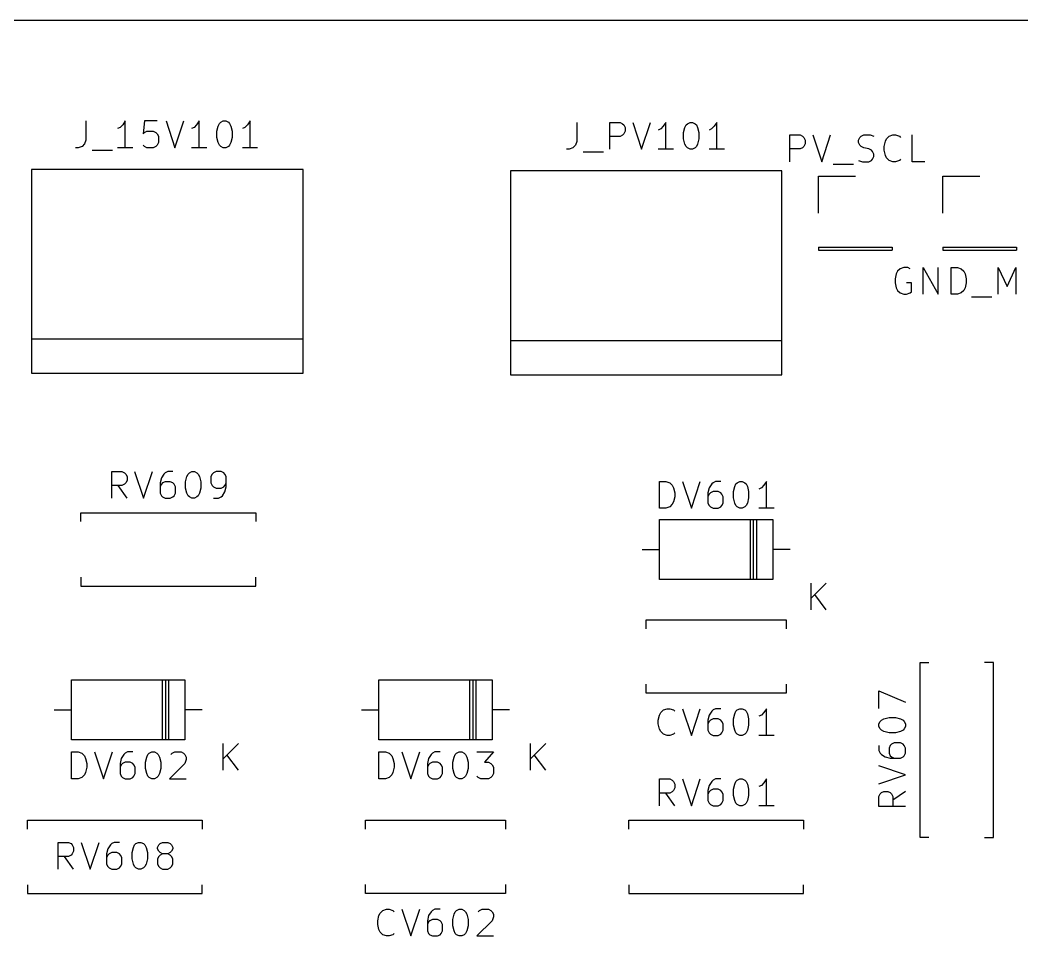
# Model space of a CAD drawing. Header units: millimetres. Extents: x 103 to 306, y -210 to -79.
# Drawn here: x 229.95 to 267.44, y -113.45 to -79.2 of the extents above; entities that cross this region are included whole.
import ezdxf

# ---------------------------------------------------------------- set-up
doc = ezdxf.new("R2010")
doc.units = ezdxf.units.MM
doc.layers.add('Edge.Cuts', color=254, linetype='CONTINUOUS', true_color=0xd0d2cd)
doc.layers.add('F.Silkscreen', color=41, linetype='CONTINUOUS', true_color=0xf2eda1)

msp = doc.modelspace()

# ---------------------------------------------------------------- linework, layer by layer
at = {"layer": 'Edge.Cuts', "linetype": 'CONTINUOUS'}
msp.add_line((108.3, -79.2), (300.5, -79.2), dxfattribs=at)
at = {"layer": 'F.Silkscreen', "linetype": 'CONTINUOUS'}
for p, q in [((232.41238, -82.974819), (232.41238, -83.689104)), ((233.698095, -83.212914), (233.602857, -83.260533)), ((233.793333, -83.117676), (233.698095, -83.212914)), ((233.888571, -82.974819), (233.793333, -83.117676)), ((233.888571, -83.974819), (233.888571, -82.974819)), ((234.602857, -82.974819), (234.555238, -83.451009)), ((235.079047, -82.974819), (234.602857, -82.974819)), ((235.412381, -82.974819), (235.745714, -83.974819)), ((235.745714, -83.974819), (236.079047, -82.974819)), ((236.46, -83.212914), (236.364762, -83.260533)), ((236.555238, -83.117676), (236.46, -83.212914)), ((236.650476, -82.974819), (236.555238, -83.117676)), ((236.650476, -83.974819), (236.650476, -82.974819)), ((237.317143, -83.355771), (237.364762, -83.165295)), ((237.364762, -83.165295), (237.412381, -83.070057)), ((237.412381, -83.070057), (237.46, -83.022438)), ((237.46, -83.022438), (237.555238, -82.974819)), ((237.555238, -82.974819), (237.650476, -82.974819)), ((237.650476, -82.974819), (237.745714, -83.022438)), ((237.745714, -83.022438), (237.793333, -83.070057)), ((237.793333, -83.070057), (237.840952, -83.165295)), ((237.840952, -83.165295), (237.888571, -83.355771)), ((238.364762, -83.212914), (238.269524, -83.260533)), ((238.46, -83.117676), (238.364762, -83.212914)), ((238.555238, -82.974819), (238.46, -83.117676)), ((238.555238, -83.974819), (238.555238, -82.974819)), ((250.781761, -83.027919), (250.781761, -83.742204)), ((252.019857, -84.027919), (252.019857, -83.027919)), ((252.019857, -83.027919), (252.400809, -83.027919)), ((252.400809, -83.027919), (252.496047, -83.075538)), ((252.496047, -83.075538), (252.543666, -83.123157)), ((252.543666, -83.123157), (252.591285, -83.218395)), ((252.591285, -83.218395), (252.591285, -83.361252)), ((252.877, -83.027919), (253.210333, -84.027919)), ((253.210333, -84.027919), (253.543666, -83.027919)), ((254.019857, -83.170776), (253.924619, -83.266014)), ((254.115095, -83.027919), (254.019857, -83.170776)), ((254.115095, -84.027919), (254.115095, -83.027919)), ((254.781762, -83.408871), (254.829381, -83.218395)), ((254.829381, -83.218395), (254.877, -83.123157)), ((254.877, -83.123157), (254.924619, -83.075538)), ((254.924619, -83.075538), (255.019857, -83.027919)), ((255.019857, -83.027919), (255.115095, -83.027919)), ((255.115095, -83.027919), (255.210333, -83.075538)), ((255.210333, -83.075538), (255.257952, -83.123157)), ((255.257952, -83.123157), (255.305571, -83.218395)), ((255.305571, -83.218395), (255.35319, -83.408871)), ((255.924619, -83.170776), (255.829381, -83.266014)), ((256.019857, -83.027919), (255.924619, -83.170776)), ((256.019857, -84.027919), (256.019857, -83.027919)), ((234.555238, -83.451009), (234.602857, -83.40339)), ((234.602857, -83.40339), (234.698095, -83.355771)), ((234.698095, -83.355771), (234.93619, -83.355771)), ((234.93619, -83.355771), (235.031428, -83.40339)), ((235.031428, -83.40339), (235.079047, -83.451009)), ((235.079047, -83.451009), (235.126666, -83.546247)), ((235.126666, -83.546247), (235.126666, -83.784342)), ((237.317143, -83.593866), (237.317143, -83.355771)), ((237.364762, -83.784342), (237.317143, -83.593866)), ((237.888571, -83.593866), (237.840952, -83.784342)), ((237.888571, -83.355771), (237.888571, -83.593866)), ((252.400809, -83.551728), (252.019857, -83.551728)), ((252.496047, -83.504109), (252.400809, -83.551728)), ((252.543666, -83.45649), (252.496047, -83.504109)), ((252.591285, -83.361252), (252.543666, -83.45649)), ((253.924619, -83.266014), (253.829381, -83.313633)), ((254.781762, -83.646966), (254.781762, -83.408871)), ((255.35319, -83.408871), (255.35319, -83.646966)), ((255.829381, -83.266014), (255.734143, -83.313633)), ((258.757519, -84.497919), (258.757519, -83.497919)), ((258.757519, -83.497919), (259.138471, -83.497919)), ((259.138471, -83.497919), (259.233709, -83.545538)), ((259.233709, -83.545538), (259.281328, -83.593157)), ((259.281328, -83.593157), (259.328947, -83.688395)), ((259.614662, -83.497919), (259.947995, -84.497919)), ((259.947995, -84.497919), (260.281328, -83.497919)), ((261.328948, -83.688395), (261.376567, -83.593157)), ((261.376567, -83.593157), (261.424186, -83.545538)), ((261.424186, -83.545538), (261.519424, -83.497919)), ((261.519424, -83.497919), (261.757519, -83.497919)), ((261.757519, -83.497919), (261.900376, -83.545538)), ((262.376567, -83.640776), (262.471805, -83.545538)), ((262.471805, -83.545538), (262.614662, -83.497919)), ((262.614662, -83.497919), (262.7099, -83.497919)), ((262.7099, -83.497919), (262.852757, -83.545538)), ((262.852757, -83.545538), (262.900376, -83.593157)), ((263.328948, -84.497919), (263.328948, -83.497919)), ((232.126666, -83.974819), (232.031428, -83.974819)), ((232.269523, -83.9272), (232.126666, -83.974819)), ((232.364761, -83.831961), (232.269523, -83.9272)), ((232.41238, -83.689104), (232.364761, -83.831961)), ((234.174285, -83.974819), (233.602857, -83.974819)), ((234.602857, -83.9272), (234.555238, -83.87958)), ((234.698095, -83.974819), (234.602857, -83.9272)), ((234.93619, -83.974819), (234.698095, -83.974819)), ((235.031428, -83.9272), (234.93619, -83.974819)), ((235.079047, -83.87958), (235.031428, -83.9272)), ((235.126666, -83.784342), (235.079047, -83.87958)), ((236.93619, -83.974819), (236.364762, -83.974819)), ((237.412381, -83.87958), (237.364762, -83.784342)), ((237.46, -83.9272), (237.412381, -83.87958)), ((237.555238, -83.974819), (237.46, -83.9272)), ((237.650476, -83.974819), (237.555238, -83.974819)), ((237.745714, -83.9272), (237.650476, -83.974819)), ((237.793333, -83.87958), (237.745714, -83.9272)), ((237.840952, -83.784342), (237.793333, -83.87958)), ((238.840952, -83.974819), (238.269524, -83.974819)), ((250.734142, -83.885061), (250.638904, -83.9803)), ((250.781761, -83.742204), (250.734142, -83.885061)), ((254.829381, -83.837442), (254.781762, -83.646966)), ((254.877, -83.93268), (254.829381, -83.837442)), ((254.924619, -83.9803), (254.877, -83.93268)), ((255.257952, -83.93268), (255.210333, -83.9803)), ((255.305571, -83.837442), (255.257952, -83.93268)), ((255.35319, -83.646966), (255.305571, -83.837442)), ((259.233709, -83.974109), (259.138471, -84.021728)), ((259.281328, -83.92649), (259.233709, -83.974109)), ((259.328947, -83.831252), (259.281328, -83.92649)), ((259.328947, -83.688395), (259.328947, -83.831252)), ((261.328948, -83.783633), (261.328948, -83.688395)), ((261.376567, -83.878871), (261.328948, -83.783633)), ((261.424186, -83.92649), (261.376567, -83.878871)), ((261.519424, -83.974109), (261.424186, -83.92649)), ((261.7099, -84.021728), (261.519424, -83.974109)), ((262.281329, -83.92649), (262.328948, -83.736014)), ((262.281329, -84.069347), (262.281329, -83.92649)), ((262.328948, -83.736014), (262.376567, -83.640776)), ((232.650476, -84.070057), (233.41238, -84.070057)), ((250.496047, -84.027919), (250.400809, -84.027919)), ((250.638904, -83.9803), (250.496047, -84.027919)), ((251.019857, -84.123157), (251.781761, -84.123157)), ((254.400809, -84.027919), (253.829381, -84.027919)), ((255.019857, -84.027919), (254.924619, -83.9803)), ((255.115095, -84.027919), (255.019857, -84.027919)), ((255.210333, -83.9803), (255.115095, -84.027919)), ((256.305571, -84.027919), (255.734143, -84.027919)), ((259.138471, -84.021728), (258.757519, -84.021728)), ((261.805138, -84.069347), (261.7099, -84.021728)), ((261.852757, -84.116966), (261.805138, -84.069347)), ((261.900376, -84.212204), (261.852757, -84.116966)), ((261.852757, -84.40268), (261.900376, -84.307442)), ((261.900376, -84.307442), (261.900376, -84.212204)), ((262.328948, -84.259823), (262.281329, -84.069347)), ((262.376567, -84.355061), (262.328948, -84.259823)), ((260.376567, -84.593157), (261.138471, -84.593157)), ((261.328948, -84.4503), (261.471805, -84.497919)), ((261.471805, -84.497919), (261.7099, -84.497919)), ((261.7099, -84.497919), (261.805138, -84.4503)), ((261.805138, -84.4503), (261.852757, -84.40268)), ((262.471805, -84.4503), (262.376567, -84.355061)), ((262.614662, -84.497919), (262.471805, -84.4503)), ((262.7099, -84.497919), (262.614662, -84.497919)), ((262.852757, -84.4503), (262.7099, -84.497919)), ((262.900376, -84.40268), (262.852757, -84.4503)), ((263.805138, -84.497919), (263.328948, -84.497919)), ((230.38, -84.79), (230.38, -92.41)), ((240.54, -84.79), (230.38, -84.79)), ((240.54, -92.41), (240.54, -84.79)), ((248.297, -84.8431), (248.297, -92.4631)), ((258.457, -84.8431), (248.297, -84.8431)), ((258.457, -92.4631), (258.457, -84.8431)), ((259.8299, -85.0431), (261.2099, -85.0431)), ((259.8299, -86.4231), (259.8299, -85.0431)), ((264.4785, -85.0431), (265.8585, -85.0431)), ((264.4785, -86.4231), (264.4785, -85.0431)), ((259.8299, -87.6931), (259.8299, -87.8031)), ((259.8299, -87.6931), (262.5899, -87.6931)), ((262.5899, -87.6931), (262.5899, -87.8031)), ((264.4785, -87.6931), (264.4785, -87.8031)), ((264.4785, -87.6931), (267.2385, -87.6931)), ((267.2385, -87.6931), (267.2385, -87.8031)), ((259.8299, -87.8031), (262.5899, -87.8031)), ((264.4785, -87.8031), (267.2385, -87.8031)), ((263.023809, -88.454819), (262.880952, -88.502438)), ((263.166666, -88.454819), (263.023809, -88.454819)), ((263.261904, -88.502438), (263.166666, -88.454819)), ((263.738095, -89.454819), (263.738095, -88.454819)), ((263.738095, -88.454819), (264.309523, -89.454819)), ((264.309523, -89.454819), (264.309523, -88.454819)), ((264.785714, -89.454819), (264.785714, -88.454819)), ((264.785714, -88.454819), (265.023809, -88.454819)), ((265.023809, -88.454819), (265.166666, -88.502438)), ((266.547619, -89.454819), (266.547619, -88.454819)), ((266.547619, -88.454819), (266.880952, -89.169104)), ((266.880952, -89.169104), (267.214285, -88.454819)), ((267.214285, -88.454819), (267.214285, -89.454819)), ((262.738095, -88.692914), (262.690476, -88.88339)), ((262.785714, -88.597676), (262.738095, -88.692914)), ((262.880952, -88.502438), (262.785714, -88.597676)), ((265.166666, -88.502438), (265.261904, -88.597676)), ((265.261904, -88.597676), (265.309523, -88.692914)), ((265.309523, -88.692914), (265.357142, -88.88339)), ((262.690476, -88.88339), (262.690476, -89.026247)), ((262.690476, -89.026247), (262.738095, -89.216723)), ((262.738095, -89.216723), (262.785714, -89.311961)), ((263.309523, -89.026247), (263.119047, -89.026247)), ((263.309523, -89.35958), (263.309523, -89.026247)), ((265.309523, -89.216723), (265.261904, -89.311961)), ((265.357142, -89.026247), (265.309523, -89.216723)), ((265.357142, -88.88339), (265.357142, -89.026247)), ((262.785714, -89.311961), (262.880952, -89.4072)), ((262.880952, -89.4072), (263.023809, -89.454819)), ((263.023809, -89.454819), (263.119047, -89.454819)), ((263.119047, -89.454819), (263.261904, -89.4072)), ((263.261904, -89.4072), (263.309523, -89.35958)), ((265.023809, -89.454819), (264.785714, -89.454819)), ((265.166666, -89.4072), (265.023809, -89.454819)), ((265.261904, -89.311961), (265.166666, -89.4072)), ((265.547619, -89.550057), (266.309523, -89.550057)), ((240.54, -91.14), (230.38, -91.14)), ((258.457, -91.1931), (248.297, -91.1931)), ((230.38, -92.41), (240.54, -92.41)), ((248.297, -92.4631), (258.457, -92.4631)), ((233.380952, -97.084819), (233.380952, -96.084819)), ((233.380952, -96.084819), (233.761904, -96.084819)), ((233.761904, -96.084819), (233.857142, -96.132438)), ((233.857142, -96.132438), (233.904761, -96.180057)), ((233.904761, -96.180057), (233.95238, -96.275295)), ((233.95238, -96.275295), (233.95238, -96.418152)), ((234.238095, -96.084819), (234.571428, -97.084819)), ((234.571428, -97.084819), (234.904761, -96.084819)), ((235.238095, -96.322914), (235.190476, -96.51339)), ((235.333333, -96.180057), (235.238095, -96.322914)), ((235.380952, -96.132438), (235.333333, -96.180057)), ((235.47619, -96.084819), (235.380952, -96.132438)), ((235.666666, -96.084819), (235.47619, -96.084819)), ((236.142857, -96.465771), (236.190476, -96.275295)), ((236.190476, -96.275295), (236.238095, -96.180057)), ((236.238095, -96.180057), (236.285714, -96.132438)), ((236.285714, -96.132438), (236.380952, -96.084819)), ((236.380952, -96.084819), (236.47619, -96.084819)), ((236.47619, -96.084819), (236.571428, -96.132438)), ((236.571428, -96.132438), (236.619047, -96.180057)), ((236.619047, -96.180057), (236.666666, -96.275295)), ((236.666666, -96.275295), (236.714285, -96.465771)), ((237.142857, -96.180057), (237.095238, -96.275295)), ((237.095238, -96.275295), (237.095238, -96.51339)), ((237.190476, -96.132438), (237.142857, -96.180057)), ((237.285714, -96.084819), (237.190476, -96.132438)), ((237.47619, -96.084819), (237.285714, -96.084819)), ((237.571428, -96.132438), (237.47619, -96.084819)), ((237.619047, -96.180057), (237.571428, -96.132438)), ((237.666666, -96.275295), (237.619047, -96.180057)), ((237.666666, -96.656247), (237.666666, -96.275295)), ((233.761904, -96.608628), (233.380952, -96.608628)), ((233.95238, -97.084819), (233.619047, -96.608628)), ((233.857142, -96.561009), (233.761904, -96.608628)), ((233.904761, -96.51339), (233.857142, -96.561009)), ((233.95238, -96.418152), (233.904761, -96.51339)), ((235.190476, -96.51339), (235.190476, -96.894342)), ((235.238095, -96.561009), (235.190476, -96.656247)), ((235.285714, -96.51339), (235.238095, -96.561009)), ((235.380952, -96.465771), (235.285714, -96.51339)), ((235.571428, -96.465771), (235.380952, -96.465771)), ((235.666666, -96.51339), (235.571428, -96.465771)), ((235.714285, -96.561009), (235.666666, -96.51339)), ((235.761904, -96.656247), (235.714285, -96.561009)), ((235.761904, -96.894342), (235.761904, -96.656247)), ((236.142857, -96.703866), (236.142857, -96.465771)), ((236.190476, -96.894342), (236.142857, -96.703866)), ((236.714285, -96.703866), (236.666666, -96.894342)), ((236.714285, -96.465771), (236.714285, -96.703866)), ((237.095238, -96.51339), (237.142857, -96.608628)), ((237.142857, -96.608628), (237.190476, -96.656247)), ((237.190476, -96.656247), (237.285714, -96.703866)), ((237.285714, -96.703866), (237.47619, -96.703866)), ((237.47619, -96.703866), (237.571428, -96.656247)), ((237.571428, -96.656247), (237.619047, -96.608628)), ((237.619047, -96.608628), (237.666666, -96.51339)), ((237.619047, -96.846723), (237.666666, -96.656247)), ((253.880952, -97.454819), (253.880952, -96.454819)), ((253.880952, -96.454819), (254.119047, -96.454819)), ((254.119047, -96.454819), (254.261904, -96.502438)), ((254.261904, -96.502438), (254.357142, -96.597676)), ((254.357142, -96.597676), (254.404761, -96.692914)), ((254.404761, -96.692914), (254.45238, -96.88339)), ((254.738095, -96.454819), (255.071428, -97.454819)), ((255.071428, -97.454819), (255.404761, -96.454819)), ((255.738095, -96.692914), (255.690476, -96.88339)), ((255.833333, -96.550057), (255.738095, -96.692914)), ((255.880952, -96.502438), (255.833333, -96.550057)), ((255.97619, -96.454819), (255.880952, -96.502438)), ((256.166666, -96.454819), (255.97619, -96.454819)), ((256.642857, -96.835771), (256.690476, -96.645295)), ((256.690476, -96.645295), (256.738095, -96.550057)), ((256.738095, -96.550057), (256.785714, -96.502438)), ((256.785714, -96.502438), (256.880952, -96.454819)), ((256.880952, -96.454819), (256.97619, -96.454819)), ((256.97619, -96.454819), (257.071428, -96.502438)), ((257.071428, -96.502438), (257.119047, -96.550057)), ((257.119047, -96.550057), (257.166666, -96.645295)), ((257.166666, -96.645295), (257.214285, -96.835771)), ((257.690476, -96.692914), (257.595238, -96.740533)), ((257.785714, -96.597676), (257.690476, -96.692914)), ((257.880952, -96.454819), (257.785714, -96.597676)), ((257.880952, -97.454819), (257.880952, -96.454819)), ((235.190476, -96.894342), (235.238095, -96.98958)), ((235.238095, -96.98958), (235.285714, -97.0372)), ((235.285714, -97.0372), (235.380952, -97.084819)), ((235.380952, -97.084819), (235.571428, -97.084819)), ((235.571428, -97.084819), (235.666666, -97.0372)), ((235.666666, -97.0372), (235.714285, -96.98958)), ((235.714285, -96.98958), (235.761904, -96.894342)), ((236.238095, -96.98958), (236.190476, -96.894342)), ((236.285714, -97.0372), (236.238095, -96.98958)), ((236.380952, -97.084819), (236.285714, -97.0372)), ((236.47619, -97.084819), (236.380952, -97.084819)), ((236.571428, -97.0372), (236.47619, -97.084819)), ((236.619047, -96.98958), (236.571428, -97.0372)), ((236.666666, -96.894342), (236.619047, -96.98958)), ((237.190476, -97.084819), (237.380952, -97.084819)), ((237.380952, -97.084819), (237.47619, -97.0372)), ((237.47619, -97.0372), (237.523809, -96.98958)), ((237.523809, -96.98958), (237.619047, -96.846723)), ((254.45238, -97.026247), (254.404761, -97.216723)), ((254.45238, -96.88339), (254.45238, -97.026247)), ((255.690476, -96.88339), (255.690476, -97.264342)), ((255.738095, -96.931009), (255.690476, -97.026247)), ((255.785714, -96.88339), (255.738095, -96.931009)), ((255.880952, -96.835771), (255.785714, -96.88339)), ((256.071428, -96.835771), (255.880952, -96.835771)), ((256.166666, -96.88339), (256.071428, -96.835771)), ((256.214285, -96.931009), (256.166666, -96.88339)), ((256.261904, -97.026247), (256.214285, -96.931009)), ((256.261904, -97.264342), (256.261904, -97.026247)), ((256.642857, -97.073866), (256.642857, -96.835771)), ((256.690476, -97.264342), (256.642857, -97.073866)), ((257.214285, -97.073866), (257.166666, -97.264342)), ((257.214285, -96.835771), (257.214285, -97.073866)), ((254.119047, -97.454819), (253.880952, -97.454819)), ((254.261904, -97.4072), (254.119047, -97.454819)), ((254.357142, -97.311961), (254.261904, -97.4072)), ((254.404761, -97.216723), (254.357142, -97.311961)), ((255.690476, -97.264342), (255.738095, -97.35958)), ((255.738095, -97.35958), (255.785714, -97.4072)), ((255.785714, -97.4072), (255.880952, -97.454819)), ((255.880952, -97.454819), (256.071428, -97.454819)), ((256.071428, -97.454819), (256.166666, -97.4072)), ((256.166666, -97.4072), (256.214285, -97.35958)), ((256.214285, -97.35958), (256.261904, -97.264342)), ((256.738095, -97.35958), (256.690476, -97.264342)), ((256.785714, -97.4072), (256.738095, -97.35958)), ((256.880952, -97.454819), (256.785714, -97.4072)), ((256.97619, -97.454819), (256.880952, -97.454819)), ((257.071428, -97.4072), (256.97619, -97.454819)), ((257.119047, -97.35958), (257.071428, -97.4072)), ((257.166666, -97.264342), (257.119047, -97.35958)), ((258.166666, -97.454819), (257.595238, -97.454819)), ((232.23, -97.63), (238.77, -97.63)), ((232.23, -97.96), (232.23, -97.63)), ((238.77, -97.63), (238.77, -97.96)), ((253.88, -97.88), (258.12, -97.88)), ((253.88, -100.12), (253.88, -97.88)), ((257.28, -100.12), (257.28, -97.88)), ((257.4, -100.12), (257.4, -97.88)), ((257.52, -100.12), (257.52, -97.88)), ((258.12, -97.88), (258.12, -100.12)), ((253.23, -99), (253.88, -99)), ((258.77, -99), (258.12, -99)), ((232.23, -100.04), (232.23, -100.37)), ((238.77, -100.37), (238.77, -100.04)), ((232.23, -100.37), (238.77, -100.37)), ((258.12, -100.12), (253.88, -100.12)), ((259.548095, -101.254819), (259.548095, -100.254819)), ((260.119523, -100.254819), (259.548095, -100.826247)), ((260.119523, -101.254819), (259.690952, -100.68339)), ((253.38, -101.63), (258.62, -101.63)), ((253.38, -101.967), (253.38, -101.63)), ((258.62, -101.63), (258.62, -101.967)), ((263.63, -103.23), (263.96, -103.23)), ((263.63, -109.77), (263.63, -103.23)), ((266.37, -103.23), (266.04, -103.23)), ((266.37, -109.77), (266.37, -103.23)), ((231.88, -103.88), (236.12, -103.88)), ((231.88, -106.12), (231.88, -103.88)), ((235.28, -106.12), (235.28, -103.88)), ((235.4, -106.12), (235.4, -103.88)), ((235.52, -106.12), (235.52, -103.88)), ((236.12, -103.88), (236.12, -106.12)), ((243.38, -103.88), (247.62, -103.88)), ((243.38, -106.12), (243.38, -103.88)), ((246.78, -106.12), (246.78, -103.88)), ((246.9, -106.12), (246.9, -103.88)), ((247.02, -106.12), (247.02, -103.88)), ((247.62, -103.88), (247.62, -106.12)), ((253.38, -104.37), (253.38, -104.033)), ((258.62, -104.033), (258.62, -104.37)), ((258.62, -104.37), (253.38, -104.37)), ((262.084819, -104.95238), (262.084819, -104.285714)), ((262.084819, -104.285714), (263.084819, -104.714285)), ((254.023809, -105.002438), (254.166666, -104.954819)), ((254.166666, -104.954819), (254.261904, -104.954819)), ((254.261904, -104.954819), (254.404761, -105.002438)), ((254.738095, -104.954819), (255.071428, -105.954819)), ((255.071428, -105.954819), (255.404761, -104.954819)), ((255.97619, -104.954819), (255.880952, -105.002438)), ((256.166666, -104.954819), (255.97619, -104.954819)), ((256.785714, -105.002438), (256.880952, -104.954819)), ((256.880952, -104.954819), (256.97619, -104.954819)), ((256.97619, -104.954819), (257.071428, -105.002438)), ((257.880952, -104.954819), (257.785714, -105.097676)), ((257.880952, -105.954819), (257.880952, -104.954819)), ((231.23, -105), (231.88, -105)), ((236.77, -105), (236.12, -105)), ((242.73, -105), (243.38, -105)), ((248.27, -105), (247.62, -105)), ((253.833333, -105.38339), (253.880952, -105.192914)), ((253.880952, -105.192914), (253.928571, -105.097676)), ((253.928571, -105.097676), (254.023809, -105.002438)), ((254.404761, -105.002438), (254.45238, -105.050057)), ((255.738095, -105.192914), (255.690476, -105.38339)), ((255.833333, -105.050057), (255.738095, -105.192914)), ((255.880952, -105.335771), (255.785714, -105.38339)), ((255.880952, -105.002438), (255.833333, -105.050057)), ((256.071428, -105.335771), (255.880952, -105.335771)), ((256.166666, -105.38339), (256.071428, -105.335771)), ((256.642857, -105.335771), (256.690476, -105.145295)), ((256.642857, -105.573866), (256.642857, -105.335771)), ((256.690476, -105.145295), (256.738095, -105.050057)), ((256.738095, -105.050057), (256.785714, -105.002438)), ((257.071428, -105.002438), (257.119047, -105.050057)), ((257.119047, -105.050057), (257.166666, -105.145295)), ((257.166666, -105.145295), (257.214285, -105.335771)), ((257.214285, -105.335771), (257.214285, -105.573866)), ((257.690476, -105.192914), (257.595238, -105.240533)), ((257.785714, -105.097676), (257.690476, -105.192914)), ((262.180057, -105.380952), (262.275295, -105.333333)), ((262.275295, -105.333333), (262.465771, -105.285714)), ((262.465771, -105.285714), (262.703866, -105.285714)), ((262.703866, -105.285714), (262.894342, -105.333333)), ((262.894342, -105.333333), (262.98958, -105.380952)), ((253.833333, -105.526247), (253.833333, -105.38339)), ((253.880952, -105.716723), (253.833333, -105.526247)), ((253.928571, -105.811961), (253.880952, -105.716723)), ((255.690476, -105.38339), (255.690476, -105.764342)), ((255.738095, -105.431009), (255.690476, -105.526247)), ((255.785714, -105.38339), (255.738095, -105.431009)), ((256.214285, -105.431009), (256.166666, -105.38339)), ((256.261904, -105.526247), (256.214285, -105.431009)), ((256.261904, -105.764342), (256.261904, -105.526247)), ((256.690476, -105.764342), (256.642857, -105.573866)), ((257.214285, -105.573866), (257.166666, -105.764342)), ((262.084819, -105.523809), (262.132438, -105.428571)), ((262.084819, -105.619047), (262.084819, -105.523809)), ((262.132438, -105.714285), (262.084819, -105.619047)), ((262.132438, -105.428571), (262.180057, -105.380952)), ((262.180057, -105.761904), (262.132438, -105.714285)), ((262.98958, -105.380952), (263.0372, -105.428571)), ((263.0372, -105.714285), (262.98958, -105.761904)), ((263.0372, -105.428571), (263.084819, -105.523809)), ((263.084819, -105.619047), (263.0372, -105.714285)), ((263.084819, -105.523809), (263.084819, -105.619047)), ((254.023809, -105.9072), (253.928571, -105.811961)), ((254.166666, -105.954819), (254.023809, -105.9072)), ((254.261904, -105.954819), (254.166666, -105.954819)), ((254.404761, -105.9072), (254.261904, -105.954819)), ((254.45238, -105.85958), (254.404761, -105.9072)), ((255.690476, -105.764342), (255.738095, -105.85958)), ((255.738095, -105.85958), (255.785714, -105.9072)), ((255.785714, -105.9072), (255.880952, -105.954819)), ((255.880952, -105.954819), (256.071428, -105.954819)), ((256.071428, -105.954819), (256.166666, -105.9072)), ((256.166666, -105.9072), (256.214285, -105.85958)), ((256.214285, -105.85958), (256.261904, -105.764342)), ((256.738095, -105.85958), (256.690476, -105.764342)), ((256.785714, -105.9072), (256.738095, -105.85958)), ((256.880952, -105.954819), (256.785714, -105.9072)), ((256.97619, -105.954819), (256.880952, -105.954819)), ((257.071428, -105.9072), (256.97619, -105.954819)), ((257.119047, -105.85958), (257.071428, -105.9072)), ((257.166666, -105.764342), (257.119047, -105.85958)), ((258.166666, -105.954819), (257.595238, -105.954819)), ((262.275295, -105.809523), (262.180057, -105.761904)), ((262.465771, -105.857142), (262.275295, -105.809523)), ((262.703866, -105.857142), (262.465771, -105.857142)), ((262.894342, -105.809523), (262.703866, -105.857142)), ((262.98958, -105.761904), (262.894342, -105.809523)), ((236.12, -106.12), (231.88, -106.12)), ((237.548095, -107.254819), (237.548095, -106.254819)), ((238.119523, -106.254819), (237.548095, -106.826247)), ((247.62, -106.12), (243.38, -106.12)), ((249.048095, -107.254819), (249.048095, -106.254819)), ((249.619523, -106.254819), (249.048095, -106.826247)), ((262.084819, -106.333333), (262.084819, -106.523809)), ((262.51339, -106.333333), (262.465771, -106.428571)), ((262.465771, -106.428571), (262.465771, -106.619047)), ((262.561009, -106.285714), (262.51339, -106.333333)), ((262.656247, -106.238095), (262.561009, -106.285714)), ((262.894342, -106.238095), (262.656247, -106.238095)), ((262.98958, -106.285714), (262.894342, -106.238095)), ((263.0372, -106.333333), (262.98958, -106.285714)), ((263.084819, -106.428571), (263.0372, -106.333333)), ((263.084819, -106.619047), (263.084819, -106.428571)), ((231.880952, -107.574819), (231.880952, -106.574819)), ((231.880952, -106.574819), (232.119047, -106.574819)), ((232.119047, -106.574819), (232.261904, -106.622438)), ((232.261904, -106.622438), (232.357142, -106.717676)), ((232.357142, -106.717676), (232.404761, -106.812914)), ((232.404761, -106.812914), (232.45238, -107.00339)), ((232.738095, -106.574819), (233.071428, -107.574819)), ((233.071428, -107.574819), (233.404761, -106.574819)), ((233.738095, -106.812914), (233.690476, -107.00339)), ((233.833333, -106.670057), (233.738095, -106.812914)), ((233.880952, -106.622438), (233.833333, -106.670057)), ((233.97619, -106.574819), (233.880952, -106.622438)), ((234.166666, -106.574819), (233.97619, -106.574819)), ((234.642857, -106.955771), (234.690476, -106.765295)), ((234.690476, -106.765295), (234.738095, -106.670057)), ((234.738095, -106.670057), (234.785714, -106.622438)), ((234.785714, -106.622438), (234.880952, -106.574819)), ((234.880952, -106.574819), (234.97619, -106.574819)), ((234.97619, -106.574819), (235.071428, -106.622438)), ((235.071428, -106.622438), (235.119047, -106.670057)), ((235.119047, -106.670057), (235.166666, -106.765295)), ((235.166666, -106.765295), (235.214285, -106.955771)), ((235.595238, -106.670057), (235.642857, -106.622438)), ((235.642857, -106.622438), (235.738095, -106.574819)), ((235.738095, -106.574819), (235.97619, -106.574819)), ((235.97619, -106.574819), (236.071428, -106.622438)), ((236.071428, -106.622438), (236.119047, -106.670057)), ((236.119047, -106.670057), (236.166666, -106.765295)), ((236.166666, -106.765295), (236.166666, -106.860533)), ((238.119523, -107.254819), (237.690952, -106.68339)), ((243.380952, -107.574819), (243.380952, -106.574819)), ((243.380952, -106.574819), (243.619047, -106.574819)), ((243.619047, -106.574819), (243.761904, -106.622438)), ((243.761904, -106.622438), (243.857142, -106.717676)), ((243.857142, -106.717676), (243.904761, -106.812914)), ((243.904761, -106.812914), (243.95238, -107.00339)), ((244.238095, -106.574819), (244.571428, -107.574819)), ((244.571428, -107.574819), (244.904761, -106.574819)), ((245.238095, -106.812914), (245.190476, -107.00339)), ((245.333333, -106.670057), (245.238095, -106.812914)), ((245.380952, -106.622438), (245.333333, -106.670057)), ((245.47619, -106.574819), (245.380952, -106.622438)), ((245.666666, -106.574819), (245.47619, -106.574819)), ((246.142857, -106.955771), (246.190476, -106.765295)), ((246.190476, -106.765295), (246.238095, -106.670057)), ((246.238095, -106.670057), (246.285714, -106.622438)), ((246.285714, -106.622438), (246.380952, -106.574819)), ((246.380952, -106.574819), (246.47619, -106.574819)), ((246.47619, -106.574819), (246.571428, -106.622438)), ((246.571428, -106.622438), (246.619047, -106.670057)), ((246.619047, -106.670057), (246.666666, -106.765295)), ((246.666666, -106.765295), (246.714285, -106.955771)), ((247.047619, -106.574819), (247.666666, -106.574819)), ((247.666666, -106.574819), (247.333333, -106.955771)), ((249.619523, -107.254819), (249.190952, -106.68339)), ((262.084819, -106.523809), (262.132438, -106.619047)), ((262.132438, -106.619047), (262.180057, -106.666666)), ((262.180057, -106.666666), (262.322914, -106.761904)), ((262.322914, -106.761904), (262.51339, -106.809523)), ((262.465771, -106.619047), (262.51339, -106.714285)), ((262.51339, -106.714285), (262.561009, -106.761904)), ((262.51339, -106.809523), (262.894342, -106.809523)), ((262.561009, -106.761904), (262.656247, -106.809523)), ((262.894342, -106.809523), (262.98958, -106.761904)), ((262.98958, -106.761904), (263.0372, -106.714285)), ((263.0372, -106.714285), (263.084819, -106.619047)), ((232.45238, -107.146247), (232.404761, -107.336723)), ((232.45238, -107.00339), (232.45238, -107.146247)), ((233.690476, -107.00339), (233.690476, -107.384342)), ((233.738095, -107.051009), (233.690476, -107.146247)), ((233.785714, -107.00339), (233.738095, -107.051009)), ((233.880952, -106.955771), (233.785714, -107.00339)), ((234.071428, -106.955771), (233.880952, -106.955771)), ((234.166666, -107.00339), (234.071428, -106.955771)), ((234.214285, -107.051009), (234.166666, -107.00339)), ((234.261904, -107.146247), (234.214285, -107.051009)), ((234.261904, -107.384342), (234.261904, -107.146247)), ((234.642857, -107.193866), (234.642857, -106.955771)), ((234.690476, -107.384342), (234.642857, -107.193866)), ((235.214285, -107.193866), (235.166666, -107.384342)), ((235.214285, -106.955771), (235.214285, -107.193866)), ((236.119047, -107.00339), (235.547619, -107.574819)), ((236.166666, -106.860533), (236.119047, -107.00339)), ((243.95238, -107.146247), (243.904761, -107.336723)), ((243.95238, -107.00339), (243.95238, -107.146247)), ((245.190476, -107.00339), (245.190476, -107.384342)), ((245.238095, -107.051009), (245.190476, -107.146247)), ((245.285714, -107.00339), (245.238095, -107.051009)), ((245.380952, -106.955771), (245.285714, -107.00339)), ((245.571428, -106.955771), (245.380952, -106.955771)), ((245.666666, -107.00339), (245.571428, -106.955771)), ((245.714285, -107.051009), (245.666666, -107.00339)), ((245.761904, -107.146247), (245.714285, -107.051009)), ((245.761904, -107.384342), (245.761904, -107.146247)), ((246.142857, -107.193866), (246.142857, -106.955771)), ((246.190476, -107.384342), (246.142857, -107.193866)), ((246.714285, -107.193866), (246.666666, -107.384342)), ((246.714285, -106.955771), (246.714285, -107.193866)), ((247.333333, -106.955771), (247.47619, -106.955771)), ((247.47619, -106.955771), (247.571428, -107.00339)), ((247.571428, -107.00339), (247.619047, -107.051009)), ((247.619047, -107.051009), (247.666666, -107.146247)), ((247.666666, -107.146247), (247.666666, -107.384342)), ((263.084819, -107.428571), (262.084819, -107.095238)), ((232.119047, -107.574819), (231.880952, -107.574819)), ((232.261904, -107.5272), (232.119047, -107.574819)), ((232.357142, -107.431961), (232.261904, -107.5272)), ((232.404761, -107.336723), (232.357142, -107.431961)), ((233.690476, -107.384342), (233.738095, -107.47958)), ((233.738095, -107.47958), (233.785714, -107.5272)), ((233.785714, -107.5272), (233.880952, -107.574819)), ((233.880952, -107.574819), (234.071428, -107.574819)), ((234.071428, -107.574819), (234.166666, -107.5272)), ((234.166666, -107.5272), (234.214285, -107.47958)), ((234.214285, -107.47958), (234.261904, -107.384342)), ((234.738095, -107.47958), (234.690476, -107.384342)), ((234.785714, -107.5272), (234.738095, -107.47958)), ((234.880952, -107.574819), (234.785714, -107.5272)), ((234.97619, -107.574819), (234.880952, -107.574819)), ((235.071428, -107.5272), (234.97619, -107.574819)), ((235.119047, -107.47958), (235.071428, -107.5272)), ((235.166666, -107.384342), (235.119047, -107.47958)), ((235.547619, -107.574819), (236.166666, -107.574819)), ((243.619047, -107.574819), (243.380952, -107.574819)), ((243.761904, -107.5272), (243.619047, -107.574819)), ((243.857142, -107.431961), (243.761904, -107.5272)), ((243.904761, -107.336723), (243.857142, -107.431961)), ((245.190476, -107.384342), (245.238095, -107.47958)), ((245.238095, -107.47958), (245.285714, -107.5272)), ((245.285714, -107.5272), (245.380952, -107.574819)), ((245.380952, -107.574819), (245.571428, -107.574819)), ((245.571428, -107.574819), (245.666666, -107.5272)), ((245.666666, -107.5272), (245.714285, -107.47958)), ((245.714285, -107.47958), (245.761904, -107.384342)), ((246.238095, -107.47958), (246.190476, -107.384342)), ((246.285714, -107.5272), (246.238095, -107.47958)), ((246.380952, -107.574819), (246.285714, -107.5272)), ((246.47619, -107.574819), (246.380952, -107.574819)), ((246.571428, -107.5272), (246.47619, -107.574819)), ((246.619047, -107.47958), (246.571428, -107.5272)), ((246.666666, -107.384342), (246.619047, -107.47958)), ((247.095238, -107.5272), (247.047619, -107.47958)), ((247.190476, -107.574819), (247.095238, -107.5272)), ((247.47619, -107.574819), (247.190476, -107.574819)), ((247.571428, -107.5272), (247.47619, -107.574819)), ((247.619047, -107.47958), (247.571428, -107.5272)), ((247.666666, -107.384342), (247.619047, -107.47958)), ((253.880952, -108.584819), (253.880952, -107.584819)), ((253.880952, -107.584819), (254.261904, -107.584819)), ((254.261904, -107.584819), (254.357142, -107.632438)), ((254.738095, -107.584819), (255.071428, -108.584819)), ((255.071428, -108.584819), (255.404761, -107.584819)), ((255.97619, -107.584819), (255.880952, -107.632438)), ((256.166666, -107.584819), (255.97619, -107.584819)), ((256.785714, -107.632438), (256.880952, -107.584819)), ((256.880952, -107.584819), (256.97619, -107.584819)), ((256.97619, -107.584819), (257.071428, -107.632438)), ((257.880952, -107.584819), (257.785714, -107.727676)), ((257.880952, -108.584819), (257.880952, -107.584819)), ((262.084819, -107.761904), (263.084819, -107.428571)), ((254.357142, -107.632438), (254.404761, -107.680057)), ((254.404761, -107.680057), (254.45238, -107.775295)), ((254.45238, -107.918152), (254.404761, -108.01339)), ((254.45238, -107.775295), (254.45238, -107.918152)), ((255.738095, -107.822914), (255.690476, -108.01339)), ((255.833333, -107.680057), (255.738095, -107.822914)), ((255.880952, -107.965771), (255.785714, -108.01339)), ((255.880952, -107.632438), (255.833333, -107.680057)), ((256.071428, -107.965771), (255.880952, -107.965771)), ((256.166666, -108.01339), (256.071428, -107.965771)), ((256.642857, -107.965771), (256.690476, -107.775295)), ((256.642857, -108.203866), (256.642857, -107.965771)), ((256.690476, -107.775295), (256.738095, -107.680057)), ((256.738095, -107.680057), (256.785714, -107.632438)), ((257.071428, -107.632438), (257.119047, -107.680057)), ((257.119047, -107.680057), (257.166666, -107.775295)), ((257.166666, -107.775295), (257.214285, -107.965771)), ((257.214285, -107.965771), (257.214285, -108.203866)), ((257.690476, -107.822914), (257.595238, -107.870533)), ((257.785714, -107.727676), (257.690476, -107.822914)), ((254.261904, -108.108628), (253.880952, -108.108628)), ((254.45238, -108.584819), (254.119047, -108.108628)), ((254.357142, -108.061009), (254.261904, -108.108628)), ((254.404761, -108.01339), (254.357142, -108.061009)), ((255.690476, -108.01339), (255.690476, -108.394342)), ((255.738095, -108.061009), (255.690476, -108.156247)), ((255.785714, -108.01339), (255.738095, -108.061009)), ((256.214285, -108.061009), (256.166666, -108.01339)), ((256.261904, -108.156247), (256.214285, -108.061009)), ((256.261904, -108.394342), (256.261904, -108.156247)), ((256.690476, -108.394342), (256.642857, -108.203866)), ((257.214285, -108.203866), (257.166666, -108.394342)), ((262.084819, -108.238095), (262.132438, -108.142857)), ((262.084819, -108.619047), (262.084819, -108.238095)), ((262.132438, -108.142857), (262.180057, -108.095238)), ((262.180057, -108.095238), (262.275295, -108.047619)), ((262.275295, -108.047619), (262.418152, -108.047619)), ((262.418152, -108.047619), (262.51339, -108.095238)), ((262.51339, -108.095238), (262.561009, -108.142857)), ((262.561009, -108.142857), (262.608628, -108.238095)), ((263.084819, -108.047619), (262.608628, -108.380952)), ((262.608628, -108.238095), (262.608628, -108.619047)), ((255.690476, -108.394342), (255.738095, -108.48958)), ((255.738095, -108.48958), (255.785714, -108.5372)), ((255.785714, -108.5372), (255.880952, -108.584819)), ((255.880952, -108.584819), (256.071428, -108.584819)), ((256.071428, -108.584819), (256.166666, -108.5372)), ((256.166666, -108.5372), (256.214285, -108.48958)), ((256.214285, -108.48958), (256.261904, -108.394342)), ((256.738095, -108.48958), (256.690476, -108.394342)), ((256.785714, -108.5372), (256.738095, -108.48958)), ((256.880952, -108.584819), (256.785714, -108.5372)), ((256.97619, -108.584819), (256.880952, -108.584819)), ((257.071428, -108.5372), (256.97619, -108.584819)), ((257.119047, -108.48958), (257.071428, -108.5372)), ((257.166666, -108.394342), (257.119047, -108.48958)), ((258.166666, -108.584819), (257.595238, -108.584819)), ((263.084819, -108.619047), (262.084819, -108.619047)), ((230.23, -109.13), (236.77, -109.13)), ((230.23, -109.46), (230.23, -109.13)), ((236.77, -109.13), (236.77, -109.46)), ((242.88, -109.13), (248.12, -109.13)), ((242.88, -109.467), (242.88, -109.13)), ((248.12, -109.13), (248.12, -109.467)), ((252.73, -109.13), (259.27, -109.13)), ((252.73, -109.46), (252.73, -109.13)), ((259.27, -109.13), (259.27, -109.46)), ((263.96, -109.77), (263.63, -109.77)), ((266.04, -109.77), (266.37, -109.77)), ((231.380952, -110.954819), (231.380952, -109.954819)), ((231.380952, -109.954819), (231.761904, -109.954819)), ((231.761904, -109.954819), (231.857142, -110.002438)), ((231.857142, -110.002438), (231.904761, -110.050057)), ((231.904761, -110.050057), (231.95238, -110.145295)), ((231.95238, -110.145295), (231.95238, -110.288152)), ((232.238095, -109.954819), (232.571428, -110.954819)), ((232.571428, -110.954819), (232.904761, -109.954819)), ((233.238095, -110.192914), (233.190476, -110.38339)), ((233.333333, -110.050057), (233.238095, -110.192914)), ((233.380952, -110.002438), (233.333333, -110.050057)), ((233.47619, -109.954819), (233.380952, -110.002438)), ((233.666666, -109.954819), (233.47619, -109.954819)), ((234.142857, -110.335771), (234.190476, -110.145295)), ((234.190476, -110.145295), (234.238095, -110.050057)), ((234.238095, -110.050057), (234.285714, -110.002438)), ((234.285714, -110.002438), (234.380952, -109.954819)), ((234.380952, -109.954819), (234.47619, -109.954819)), ((234.47619, -109.954819), (234.571428, -110.002438)), ((234.571428, -110.002438), (234.619047, -110.050057)), ((234.619047, -110.050057), (234.666666, -110.145295)), ((234.666666, -110.145295), (234.714285, -110.335771)), ((235.095238, -110.145295), (235.142857, -110.050057)), ((235.095238, -110.192914), (235.095238, -110.145295)), ((235.142857, -110.288152), (235.095238, -110.192914)), ((235.142857, -110.050057), (235.190476, -110.002438)), ((235.190476, -110.002438), (235.285714, -109.954819)), ((235.285714, -109.954819), (235.47619, -109.954819)), ((235.47619, -109.954819), (235.571428, -110.002438)), ((235.571428, -110.002438), (235.619047, -110.050057)), ((235.619047, -110.050057), (235.666666, -110.145295)), ((235.666666, -110.192914), (235.619047, -110.288152)), ((235.666666, -110.145295), (235.666666, -110.192914)), ((231.761904, -110.478628), (231.380952, -110.478628)), ((231.95238, -110.954819), (231.619047, -110.478628)), ((231.857142, -110.431009), (231.761904, -110.478628)), ((231.904761, -110.38339), (231.857142, -110.431009)), ((231.95238, -110.288152), (231.904761, -110.38339)), ((233.190476, -110.38339), (233.190476, -110.764342)), ((233.238095, -110.431009), (233.190476, -110.526247)), ((233.285714, -110.38339), (233.238095, -110.431009)), ((233.380952, -110.335771), (233.285714, -110.38339)), ((233.571428, -110.335771), (233.380952, -110.335771)), ((233.666666, -110.38339), (233.571428, -110.335771)), ((233.714285, -110.431009), (233.666666, -110.38339)), ((233.761904, -110.526247), (233.714285, -110.431009)), ((233.761904, -110.764342), (233.761904, -110.526247)), ((234.142857, -110.573866), (234.142857, -110.335771)), ((234.190476, -110.764342), (234.142857, -110.573866)), ((234.714285, -110.573866), (234.666666, -110.764342)), ((234.714285, -110.335771), (234.714285, -110.573866)), ((235.142857, -110.478628), (235.095238, -110.573866)), ((235.095238, -110.573866), (235.095238, -110.764342)), ((235.190476, -110.335771), (235.142857, -110.288152)), ((235.190476, -110.431009), (235.142857, -110.478628)), ((235.285714, -110.38339), (235.190476, -110.335771)), ((235.285714, -110.38339), (235.190476, -110.431009)), ((235.47619, -110.38339), (235.285714, -110.38339)), ((235.571428, -110.335771), (235.47619, -110.38339)), ((235.571428, -110.431009), (235.47619, -110.38339)), ((235.619047, -110.288152), (235.571428, -110.335771)), ((235.619047, -110.478628), (235.571428, -110.431009)), ((235.666666, -110.573866), (235.619047, -110.478628)), ((235.666666, -110.764342), (235.666666, -110.573866)), ((233.190476, -110.764342), (233.238095, -110.85958)), ((233.238095, -110.85958), (233.285714, -110.9072)), ((233.285714, -110.9072), (233.380952, -110.954819)), ((233.380952, -110.954819), (233.571428, -110.954819)), ((233.571428, -110.954819), (233.666666, -110.9072)), ((233.666666, -110.9072), (233.714285, -110.85958)), ((233.714285, -110.85958), (233.761904, -110.764342)), ((234.238095, -110.85958), (234.190476, -110.764342)), ((234.285714, -110.9072), (234.238095, -110.85958)), ((234.380952, -110.954819), (234.285714, -110.9072)), ((234.47619, -110.954819), (234.380952, -110.954819)), ((234.571428, -110.9072), (234.47619, -110.954819)), ((234.619047, -110.85958), (234.571428, -110.9072)), ((234.666666, -110.764342), (234.619047, -110.85958)), ((235.095238, -110.764342), (235.142857, -110.85958)), ((235.142857, -110.85958), (235.190476, -110.9072)), ((235.190476, -110.9072), (235.285714, -110.954819)), ((235.285714, -110.954819), (235.47619, -110.954819)), ((235.47619, -110.954819), (235.571428, -110.9072)), ((235.571428, -110.9072), (235.619047, -110.85958)), ((235.619047, -110.85958), (235.666666, -110.764342)), ((230.23, -111.54), (230.23, -111.87)), ((236.77, -111.87), (236.77, -111.54)), ((242.88, -111.87), (242.88, -111.533)), ((248.12, -111.533), (248.12, -111.87)), ((252.73, -111.54), (252.73, -111.87)), ((259.27, -111.87), (259.27, -111.54)), ((230.23, -111.87), (236.77, -111.87)), ((248.12, -111.87), (242.88, -111.87)), ((252.73, -111.87), (259.27, -111.87)), ((243.523809, -112.502438), (243.666666, -112.454819)), ((243.666666, -112.454819), (243.761904, -112.454819)), ((243.761904, -112.454819), (243.904761, -112.502438)), ((244.238095, -112.454819), (244.571428, -113.454819)), ((244.571428, -113.454819), (244.904761, -112.454819)), ((245.47619, -112.454819), (245.380952, -112.502438)), ((245.666666, -112.454819), (245.47619, -112.454819)), ((246.285714, -112.502438), (246.380952, -112.454819)), ((246.380952, -112.454819), (246.47619, -112.454819)), ((246.47619, -112.454819), (246.571428, -112.502438)), ((247.142857, -112.502438), (247.238095, -112.454819)), ((247.238095, -112.454819), (247.47619, -112.454819)), ((247.47619, -112.454819), (247.571428, -112.502438)), ((243.333333, -112.88339), (243.380952, -112.692914)), ((243.380952, -112.692914), (243.428571, -112.597676)), ((243.428571, -112.597676), (243.523809, -112.502438)), ((243.904761, -112.502438), (243.95238, -112.550057)), ((245.238095, -112.692914), (245.190476, -112.88339)), ((245.333333, -112.550057), (245.238095, -112.692914)), ((245.380952, -112.835771), (245.285714, -112.88339)), ((245.380952, -112.502438), (245.333333, -112.550057)), ((245.571428, -112.835771), (245.380952, -112.835771)), ((245.666666, -112.88339), (245.571428, -112.835771)), ((246.142857, -112.835771), (246.190476, -112.645295)), ((246.142857, -113.073866), (246.142857, -112.835771)), ((246.190476, -112.645295), (246.238095, -112.550057)), ((246.238095, -112.550057), (246.285714, -112.502438)), ((246.571428, -112.502438), (246.619047, -112.550057)), ((246.619047, -112.550057), (246.666666, -112.645295)), ((246.666666, -112.645295), (246.714285, -112.835771)), ((246.714285, -112.835771), (246.714285, -113.073866)), ((247.095238, -112.550057), (247.142857, -112.502438)), ((247.571428, -112.502438), (247.619047, -112.550057)), ((247.619047, -112.550057), (247.666666, -112.645295)), ((247.666666, -112.740533), (247.619047, -112.88339)), ((247.666666, -112.645295), (247.666666, -112.740533)), ((243.333333, -113.026247), (243.333333, -112.88339)), ((243.380952, -113.216723), (243.333333, -113.026247)), ((243.428571, -113.311961), (243.380952, -113.216723)), ((245.190476, -112.88339), (245.190476, -113.264342)), ((245.238095, -112.931009), (245.190476, -113.026247)), ((245.285714, -112.88339), (245.238095, -112.931009)), ((245.714285, -112.931009), (245.666666, -112.88339)), ((245.761904, -113.026247), (245.714285, -112.931009)), ((245.761904, -113.264342), (245.761904, -113.026247)), ((246.190476, -113.264342), (246.142857, -113.073866)), ((246.714285, -113.073866), (246.666666, -113.264342)), ((247.619047, -112.88339), (247.047619, -113.454819)), ((243.523809, -113.4072), (243.428571, -113.311961)), ((243.666666, -113.454819), (243.523809, -113.4072)), ((243.761904, -113.454819), (243.666666, -113.454819)), ((243.904761, -113.4072), (243.761904, -113.454819)), ((243.95238, -113.35958), (243.904761, -113.4072)), ((245.190476, -113.264342), (245.238095, -113.35958)), ((245.238095, -113.35958), (245.285714, -113.4072)), ((245.285714, -113.4072), (245.380952, -113.454819)), ((245.380952, -113.454819), (245.571428, -113.454819)), ((245.571428, -113.454819), (245.666666, -113.4072)), ((245.666666, -113.4072), (245.714285, -113.35958)), ((245.714285, -113.35958), (245.761904, -113.264342)), ((246.238095, -113.35958), (246.190476, -113.264342)), ((246.285714, -113.4072), (246.238095, -113.35958)), ((246.380952, -113.454819), (246.285714, -113.4072)), ((246.47619, -113.454819), (246.380952, -113.454819)), ((246.571428, -113.4072), (246.47619, -113.454819)), ((246.619047, -113.35958), (246.571428, -113.4072)), ((246.666666, -113.264342), (246.619047, -113.35958)), ((247.047619, -113.454819), (247.666666, -113.454819))]:
    msp.add_line(p, q, dxfattribs=at)

doc.saveas('drawing.dxf')
